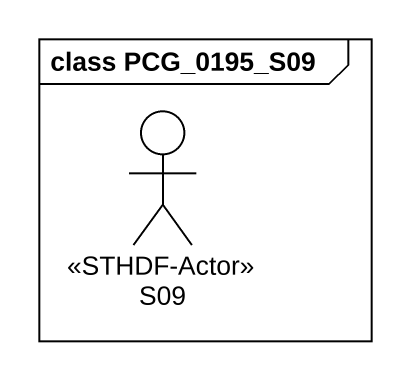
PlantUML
@startuml
mainframe class PCG_0195_S09
actor S09 <<STHDF-Actor>>
@enduml
